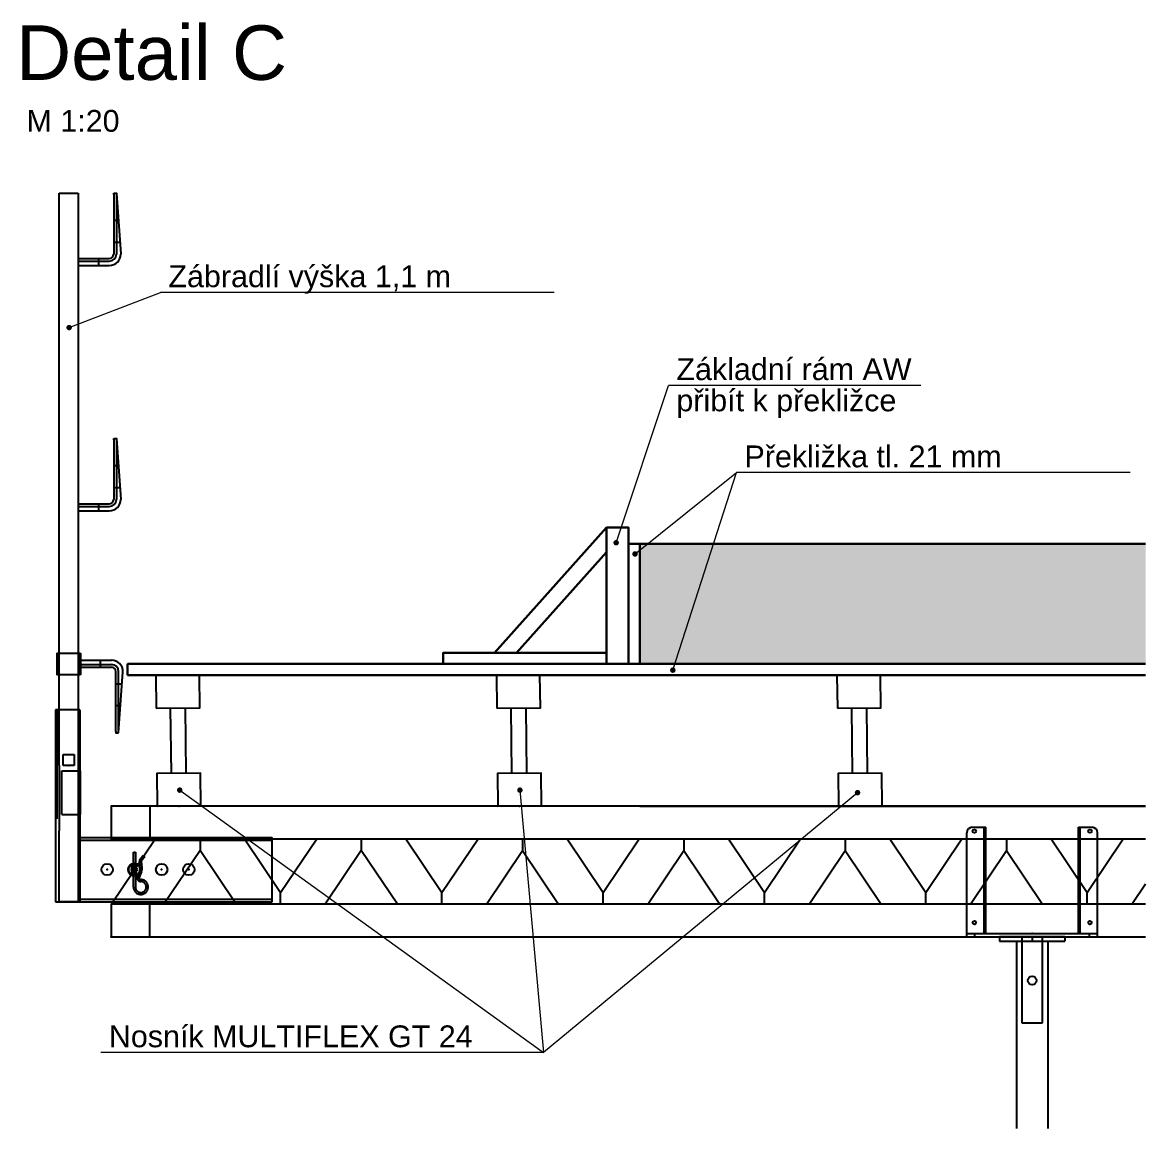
# Model space of a CAD drawing. Header units: millimetres. Extents: x 1924 to 471109, y -30014 to 109986.
# Drawn here: x 421629 to 423690, y 20873 to 22902 of the extents above; entities that cross this region are included whole.
import ezdxf
from ezdxf.enums import TextEntityAlignment as Align

# ---------------------------------------------------------------- set-up
doc = ezdxf.new("R2010")
doc.units = ezdxf.units.MM
doc.header["$LTSCALE"] = 100
doc.linetypes.add('102', pattern=[50.8, 31.75, -6.35, 6.35, -6.35])
doc.linetypes.add('104', pattern=[4, 2, -2])
for name, color, linetype, lineweight in [('Hatch', 7, 'Continuous', 15), ('texty', 255, 'Continuous', 15), ('Tlustá', 7, 'Continuous', 30)]:
    doc.layers.add(name, color=color, linetype=linetype, lineweight=lineweight)
for name, color, linetype in [('PERI_AXIS', 1, '102'), ('PERI_Blocktext', 22, 'Continuous'), ('PERI_MULTIFLEX_Accessories', 252, 'Continuous'), ('PERI_MULTIFLEX_GT24-Girder', 42, 'Continuous'), ('PERI_MULTIFLEX_Prop', 8, 'Continuous')]:
    doc.layers.add(name, color=color, linetype=linetype)
doc.layers.add('PERI_HELPLINE', color=140, linetype='Continuous', plot=False)
doc.layers.add('PERI_HIDDEN', color=30, linetype='104', plot=False)
doc.styles.add('PERI-Blocktxt', font='arial.ttf')
doc.styles.add('PERI-txt-arial', font='arial.ttf')
doc.styles.get("Standard").update_dxf_attribs({"font": 'arial.ttf'})

# ---------------------------------------------------------------- blocks, each defined once
blk = doc.blocks.new('116292c')
at = {"color": 0, "linetype": 'ByBlock'}
for p, q in [((-17.5, 206), (-17.5, 1050)), ((-17.5, 1050), (17.5, 1050)), ((17.5, 1050), (17.5, 206)), ((82.5, 1050), (87.5, 1050)), ((82.5, 1047.5), (82.5, 938)), ((87.5, 1050), (95.5, 938)), ((87.5, 1047.5), (87.5, 938)), ((17.5, 930), (74.5, 930)), ((17.5, 925), (74.5, 925)), ((17.5, 917), (74.5, 917)), ((82.5, 600), (87.5, 600)), ((87.5, 600), (95.5, 488)), ((82.5, 597.5), (82.5, 488)), ((87.5, 597.5), (87.5, 488)), ((17.5, 480), (74.5, 480)), ((17.5, 475), (74.5, 475)), ((17.5, 467), (74.5, 467)), ((-21.5, 206), (-21.5, 166)), ((-21.5, 206), (21.5, 206)), ((21.5, 206), (21.5, 166)), ((21.5, 193), (78.5, 193)), ((21.5, 166), (-21.5, 166)), ((-17.5, 0), (-17.5, 166)), ((17.5, 166), (17.5, 0)), ((21.5, 185), (78.5, 185)), ((21.5, 180), (78.5, 180)), ((86.5, 62.5), (86.5, 172)), ((91.5, 60), (99.5, 172)), ((91.5, 62.5), (91.5, 172)), ((86.5, 60), (91.5, 60)), ((-17.5, -250), (-17.5, -120)), ((17.5, -120), (17.5, -250)), ((17.5, -250), (-17.5, -250))]:
    blk.add_line(p, q, dxfattribs=at)
at = {"color": 0, "linetype": 'ByBlock', "flags": 128}
for points in [[(82.5, 1047.5), (82.5, 1047.6), (82.5, 1047.8), (82.5, 1047.9), (82.5, 1048), (82.5, 1048.2), (82.5, 1048.3), (82.5, 1048.4), (82.5, 1048.6), (82.5, 1048.7), (82.5, 1048.8), (82.5, 1048.9), (82.5, 1049), (82.5, 1049.1), (82.5, 1049.2), (82.5, 1049.3), (82.5, 1049.4), (82.5, 1049.5), (82.5, 1049.6), (82.5, 1049.7), (82.5, 1049.8), (82.5, 1049.8), (82.5, 1049.9), (82.5, 1049.9), (82.5, 1050)], [(87.5, 1050), (87.5, 1049.9), (87.5, 1049.9), (87.5, 1049.8), (87.5, 1049.8), (87.5, 1049.7), (87.5, 1049.6), (87.5, 1049.5), (87.5, 1049.4), (87.5, 1049.3), (87.5, 1049.2), (87.5, 1049.1), (87.5, 1049), (87.5, 1048.9), (87.5, 1048.8), (87.5, 1048.7), (87.5, 1048.6), (87.5, 1048.4), (87.5, 1048.3), (87.5, 1048.2), (87.5, 1048), (87.5, 1047.9), (87.5, 1047.8), (87.5, 1047.6), (87.5, 1047.5)], [(82.5, 597.5), (82.5, 597.6), (82.5, 597.8), (82.5, 597.9), (82.5, 598), (82.5, 598.2), (82.5, 598.3), (82.5, 598.4), (82.5, 598.6), (82.5, 598.7), (82.5, 598.8), (82.5, 598.9), (82.5, 599), (82.5, 599.1), (82.5, 599.2), (82.5, 599.3), (82.5, 599.4), (82.5, 599.5), (82.5, 599.6), (82.5, 599.7), (82.5, 599.8), (82.5, 599.8), (82.5, 599.9), (82.5, 599.9), (82.5, 600)], [(87.5, 600), (87.5, 599.9), (87.5, 599.9), (87.5, 599.8), (87.5, 599.8), (87.5, 599.7), (87.5, 599.6), (87.5, 599.5), (87.5, 599.4), (87.5, 599.3), (87.5, 599.2), (87.5, 599.1), (87.5, 599), (87.5, 598.9), (87.5, 598.8), (87.5, 598.7), (87.5, 598.6), (87.5, 598.4), (87.5, 598.3), (87.5, 598.2), (87.5, 598), (87.5, 597.9), (87.5, 597.8), (87.5, 597.6), (87.5, 597.5)], [(86.5, 62.5), (86.5, 62.4), (86.5, 62.2), (86.5, 62.1), (86.5, 62), (86.5, 61.8), (86.5, 61.7), (86.5, 61.6), (86.5, 61.4), (86.5, 61.3), (86.5, 61.2), (86.5, 61.1), (86.5, 61), (86.5, 60.9), (86.5, 60.8), (86.5, 60.7), (86.5, 60.6), (86.5, 60.5), (86.5, 60.4), (86.5, 60.3), (86.5, 60.2), (86.5, 60.2), (86.5, 60.1), (86.5, 60.1), (86.5, 60)], [(91.5, 60), (91.5, 60.1), (91.5, 60.1), (91.5, 60.2), (91.5, 60.2), (91.5, 60.3), (91.5, 60.4), (91.5, 60.5), (91.5, 60.6), (91.5, 60.7), (91.5, 60.8), (91.5, 60.9), (91.5, 61), (91.5, 61.1), (91.5, 61.2), (91.5, 61.3), (91.5, 61.4), (91.5, 61.6), (91.5, 61.7), (91.5, 61.8), (91.5, 62), (91.5, 62.1), (91.5, 62.2), (91.5, 62.4), (91.5, 62.5)]]:
    blk.add_lwpolyline(points, dxfattribs=at)
at = {"color": 0, "linetype": 'ByBlock'}
for centre, radius, start, end in [((74.5, 938), 21, 270, 0), ((74.5, 938), 8, 270, 0), ((74.5, 938), 13, 270, 0), ((74.5, 488), 21, 270, 0), ((74.5, 488), 8, 270, 0), ((74.5, 488), 13, 270, 0), ((78.5, 172), 21, 0, 90), ((78.5, 172), 13, 0, 90), ((78.5, 172), 8, 0, 90)]:
    blk.add_arc(centre, radius, start, end, dxfattribs=at)
at = {"layer": 'PERI_AXIS'}
for p, q in [((82.5, 1000), (91.1, 1000)), ((82.5, 960), (93.9, 960)), ((54.5, 930), (54.5, 917)), ((82.5, 550), (91.1, 550)), ((82.5, 510), (93.9, 510)), ((54.5, 480), (54.5, 467)), ((58.5, 180), (58.5, 193)), ((86.5, 150), (97.9, 150)), ((86.5, 110), (95.1, 110))]:
    blk.add_line(p, q, dxfattribs=at)
at = {"layer": 'PERI_HELPLINE'}
blk.add_point((0, 0), dxfattribs=at)
at = {"layer": 'PERI_HIDDEN'}
for p, q in [((-19, 206), (-19, 166)), ((-17.5, 166), (-17.5, 206)), ((17.5, 206), (17.5, 166)), ((19, 206), (19, 166)), ((-17.5, 0), (-17.5, -120)), ((-10, 20), (10, 20)), ((-10, 0), (-10, 20)), ((10, 0), (-10, 0)), ((10, 20), (10, 0)), ((17.5, 0), (17.5, -120)), ((-12.5, -90), (-12.5, -10)), ((-12.5, -10), (21.5, -10)), ((21.5, -90), (21.5, -10)), ((-12.5, -90), (21.5, -90))]:
    blk.add_line(p, q, dxfattribs=at)
at = {"color": 0, "linetype": 'ByBlock', "style": 'PERI-txt-arial'}
for tag, flags in [('ART', 3), ('Faktor', 9)]:
    blk.add_attdef(tag, (0, 0), '', height=1, dxfattribs=dict(at, flags=flags))
at = {"layer": 'PERI_Blocktext', "style": 'PERI-Blocktxt', "flags": 8}
blk.add_attdef('Blocktext', text='', height=80, rotation=90, dxfattribs=at).set_placement((-150, 500), align=Align.MIDDLE_CENTER)
blk = doc.blocks.new('027890v')
at = {"color": 0, "linetype": 'ByBlock'}
for p, q in [((-110, 195), (-85, 195)), ((-88, 0), (-88, 195)), ((-85, 0), (-85, 195)), ((85, 195), (110, 195)), ((85, 0), (85, 195)), ((88, 0), (88, 195)), ((-120, -6), (-120, 185)), ((120, -6), (120, 185)), ((-120, 0), (120, 0)), ((-120, -6), (120, -6))]:
    blk.add_line(p, q, dxfattribs=at).dxf.unprotected_set("ltscale", 0)
for centre in [(-106, 188), (106, 188), (-106, 20), (106, 20)]:
    blk.add_circle(centre, 3.25, dxfattribs=at).dxf.unprotected_set("ltscale", 0)
for centre, start, end in [((-110, 185), 90, 180), ((110, 185), 0, 90)]:
    blk.add_arc(centre, 10, start, end, dxfattribs=at).dxf.unprotected_set("ltscale", 0)
at = {"layer": 'PERI_HELPLINE'}
for p, q in [((-105, -6), (-105, 0)), ((105, -6), (105, 0))]:
    blk.add_line(p, q, dxfattribs=at)
for p in [(0, 0), (0, -6)]:
    blk.add_point(p, dxfattribs=at)
at = {"layer": 'PERI_HIDDEN'}
for p, q in [((-18.7, -6), (-18.7, -163.5)), ((18.7, -163.5), (18.7, -6)), ((-18.7, -163.5), (18.7, -163.5))]:
    blk.add_line(p, q, dxfattribs=at)
at = {"color": 0, "linetype": 'ByBlock', "style": 'PERI-Blocktxt'}
for tag, flags in [('ART', 3), ('FAKTOR', 9)]:
    blk.add_attdef(tag, (0, 0), '', height=1, dxfattribs=dict(at, flags=flags))
at = {"layer": 'PERI_Blocktext', "linetype": 'ByBlock', "style": 'PERI-Blocktxt', "flags": 8}
blk.add_attdef('Blocktext', text='', height=80, dxfattribs=at).set_placement((145, 89.5), align=Align.MIDDLE_LEFT)
blk = doc.blocks.new('075100C')
at = {"color": 0, "linetype": 'ByBlock'}
for p, q in [((-14, 180), (-14, 60)), ((14, 60), (14, 180))]:
    blk.add_line(p, q, dxfattribs=at)
for points in [[(-40, 180), (40, 180), (40, 240), (-40, 240)], [(-40, 0), (40, 0), (40, 60), (-40, 60)]]:
    blk.add_lwpolyline(points, close=True, dxfattribs=at)
at = {"layer": 'PERI_HELPLINE'}
for p in [(0, 240), (0, 0)]:
    blk.add_point(p, dxfattribs=at)
at = {"style": 'PERI-Blocktxt'}
for tag, height, flags in [('ART', 1, 3), ('FAKTOR', 1.5, 9)]:
    blk.add_attdef(tag, (0, 0), '', height=height, dxfattribs=dict(at, flags=flags))
at = {"layer": 'PERI_Blocktext', "style": 'PERI-Blocktxt', "flags": 8}
blk.add_attdef('Blocktext', text='', height=80, dxfattribs=at).set_placement((0, 120), align=Align.MIDDLE)
blk = doc.blocks.new('101290_101803c')
at = {"color": 0, "linetype": 'ByBlock', "lineweight": -3}
for p, q in [((0, 352), (-353, 352)), ((-353, 352), (-353, 347)), ((45, 352), (0, 352)), ((0, 347), (0, 352)), ((45, 0), (45, 352)), ((0, 347), (-353, 347)), ((-353, 347), (-353, 341)), ((-353, 341), (-353, 245)), ((0, 345.9), (0, 347)), ((0, 240.1), (0, 345.9)), ((-353, 245), (-353, 239)), ((0, 239), (-353, 239)), ((-353, 239), (-353, 234)), ((0, 234), (-353, 234)), ((0, 239), (0, 240.1)), ((0, 234), (0, 239)), ((0, 0), (0, 234)), ((0, 0), (45, 0))]:
    blk.add_line(p, q, dxfattribs=at).dxf.unprotected_set("ltscale", 0)
for centre in [(-200, 293), (-150, 293), (-100, 293), (-50, 293)]:
    blk.add_circle(centre, 10.5, dxfattribs=at).dxf.unprotected_set("ltscale", 0)
at = {"layer": 'PERI_HELPLINE'}
for p in [(-200, 293), (-150, 293), (-100, 293), (-50, 293)]:
    blk.add_point(p, dxfattribs=at)
at = {"layer": 'PERI_HIDDEN', "lineweight": -3}
for p, q in [((3, 0), (3, 352)), ((42, 0), (42, 352))]:
    blk.add_line(p, q, dxfattribs=at)
at = {"style": 'PERI-Blocktxt'}
for tag, p, height, flags in [('ART', (0, 2), 1, 3), ('FAKTOR', (0, 0), 1.5, 9)]:
    blk.add_attdef(tag, p, '', height=height, dxfattribs=dict(at, flags=flags))
at = {"layer": 'PERI_Blocktext', "style": 'PERI-Blocktxt', "flags": 8}
blk.add_attdef('Blocktext', text='', height=80, dxfattribs=at).set_placement((0, 0), align=Align.MIDDLE)
blk = doc.blocks.new('101290_018060v')
at = {"color": 0, "linetype": 'ByBlock'}
for p, q in [((-1.8, -32), (-1.8, 32)), ((1.8, 32), (1.8, -32)), ((-13.3, 3.3), (-8.8, 14.5)), ((-10.1, 1.8), (-5.6, 12.7)), ((-19, -23.3), (-13.6, -17.5)), ((-16.3, -25.7), (-10.9, -19.9)), ((-14.2, -3.4), (-12.8, -15.1)), ((-10.7, -2.7), (-9.3, -14.7)), ((-19, -23.3), (-16.3, -25.7)), ((1.8, -32), (-1.8, -32))]:
    blk.add_line(p, q, dxfattribs=at)
blk.add_lwpolyline([(-1.8, 32, 2.429021), (-11.7, 22)], format="xyb", dxfattribs=at)
for centre, radius, start, end in [((-11.8, 32), 13.6, 0, 270.9259), ((-11.8, 15.3), 6.7, 336.8099, 89.6417), ((-0.7, -1.8), 13.6, 157.9818, 186.5864), ((-11.8, 15.3), 3.12, 345.1556, 86.3556), ((-0.7, -1.8), 10, 159.1101, 185.4581), ((-15.7, -15.5), 2.9, 317.2902, 7.7158), ((-15.7, -15.5), 6.5, 317.6546, 6.8236)]:
    blk.add_arc(centre, radius, start, end, dxfattribs=at)
at = {"layer": 'PERI_HELPLINE'}
blk.add_point((0, 0), dxfattribs=at)
at = {"color": 0, "linetype": 'ByBlock', "style": 'PERI-Blocktxt'}
for tag, p, height, flags in [('ART', (0, 2), 1, 3), ('FAKTOR', (0, 0), 1.5, 9)]:
    blk.add_attdef(tag, p, '', height=height, dxfattribs=dict(at, flags=flags))
at = {"layer": 'PERI_Blocktext', "linetype": 'ByBlock', "style": 'PERI-Blocktxt', "flags": 8}
blk.add_attdef('Blocktext', text='', height=80, dxfattribs=at).set_placement((0, 0), align=Align.MIDDLE)
blk = doc.blocks.new('101290_105400c')
at = {"color": 0, "linetype": 'ByBlock', "lineweight": -3}
for radius in [11.5, 10.3]:
    blk.add_circle((0, 0), radius, dxfattribs=at).dxf.unprotected_set("ltscale", 0)
at = {"color": 0, "linetype": 'ByBlock'}
blk.add_circle((0, 0), 5, dxfattribs=at)
at = {"layer": 'PERI_HELPLINE'}
blk.add_line((0, -10.2), (0, 10.3), dxfattribs=at)
blk.add_point((0, 0), dxfattribs=at)
at = {"layer": 'PERI_HIDDEN', "lineweight": -3}
for p, q in [((-4, 9.4), (-4, -9.4)), ((4, 9.4), (4, -9.4))]:
    blk.add_line(p, q, dxfattribs=at)
at = {"style": 'PERI-Blocktxt'}
for tag, p, height, flags in [('ART', (0, 2), 1, 3), ('FAKTOR', (0, 0), 1.5, 9)]:
    blk.add_attdef(tag, p, '', height=height, dxfattribs=dict(at, flags=flags))
at = {"layer": 'PERI_Blocktext', "style": 'PERI-Blocktxt', "flags": 8}
blk.add_attdef('Blocktext', text='', height=80, dxfattribs=at).set_placement((0, 0), align=Align.MIDDLE)
blk = doc.blocks.new('101290C')
at = {"color": 0, "linetype": 'ByBlock'}
for name, p in [('101290_101803c', (100, -293)), ('101290_105400c', (0, 0))]:
    blk.add_blockref(name, p, dxfattribs=at)
at = {"layer": 'PERI_HIDDEN'}
blk.add_blockref('101290_018060v', (0, 0), dxfattribs=at)
at = {"color": 0, "linetype": 'ByBlock', "style": 'PERI-Blocktxt'}
for tag, p, height, flags in [('ART', (0, 2), 1, 3), ('FAKTOR', (0, 0), 1.5, 9)]:
    blk.add_attdef(tag, p, '', height=height, dxfattribs=dict(at, flags=flags))
at = {"layer": 'PERI_Blocktext', "linetype": 'ByBlock', "style": 'PERI-Blocktxt', "flags": 8}
blk.add_attdef('Blocktext', text='', height=80, dxfattribs=at).set_placement((0, 0), align=Align.MIDDLE)

msp = doc.modelspace()

# ---------------------------------------------------------------- hatches: boundary and pattern name
at = {"layer": 'Hatch', "true_color": 0x939598}
h = msp.add_hatch(color=252, dxfattribs=at)
h.dxf.hatch_style = 1
h.paths.add_polyline_path([(423689.861, 21945.309), (422761.833, 21945.309), (422761.833, 21725.309), (423689.861, 21725.309)])

# ---------------------------------------------------------------- linework, layer by layer
at = {"color": 0, "linetype": 'ByBlock'}
for p, q in [((421862.833, 21464.309), (421862.833, 21404.309)), ((421872.959, 21404.309), (421792.322, 21284.309)), ((421954.833, 21404.309), (421954.833, 21382.715)), ((422250.833, 21404.309), (422250.833, 21382.715)), ((422546.833, 21404.309), (422546.833, 21382.715)), ((422842.833, 21404.309), (422842.833, 21382.715)), ((423138.833, 21404.309), (423138.833, 21382.715)), ((423434.833, 21404.309), (423434.833, 21382.715)), ((422102.833, 21284.309), (422102.833, 21305.903)), ((422398.833, 21284.309), (422398.833, 21305.903)), ((422694.833, 21284.309), (422694.833, 21305.903)), ((422990.833, 21284.309), (422990.833, 21305.903)), ((423286.833, 21284.309), (423286.833, 21305.903)), ((423582.833, 21284.309), (423582.833, 21305.903)), ((421862.833, 21224.309), (421862.833, 21284.309)), ((423541.833, 21224.309), (423421.833, 21224.309)), ((423421.833, 21224.309), (423421.833, 21216.309)), ((423421.833, 21216.309), (423541.833, 21216.309)), ((423452.833, 21216.309), (423452.833, 20872.792)), ((423510.833, 21216.309), (423510.833, 20872.792)), ((423541.833, 21224.309), (423541.833, 21216.309))]:
    msp.add_line(p, q, dxfattribs=at)
for points in [[(423689.861, 21464.309), (421791.833, 21464.309), (421791.833, 21404.309), (423689.861, 21404.309)], [(422036.706, 21404.309), (422102.833, 21305.903), (422168.959, 21404.309)], [(422332.706, 21404.309), (422398.833, 21305.903), (422464.959, 21404.309)], [(422628.706, 21404.309), (422694.833, 21305.903), (422760.959, 21404.309)], [(422924.706, 21404.309), (422990.833, 21305.903), (423056.959, 21404.309)], [(423220.706, 21404.309), (423286.833, 21305.903), (423352.959, 21404.309)], [(423516.706, 21404.309), (423582.833, 21305.903), (423648.959, 21404.309)], [(422020.959, 21284.309), (421954.833, 21382.715), (421888.706, 21284.309)], [(422316.959, 21284.309), (422250.833, 21382.715), (422184.706, 21284.309)], [(422480.706, 21284.309), (422546.833, 21382.715), (422612.959, 21284.309)], [(422776.706, 21284.309), (422842.833, 21382.715), (422908.959, 21284.309)], [(423072.706, 21284.309), (423138.833, 21382.715), (423204.959, 21284.309)], [(423368.706, 21284.309), (423434.833, 21382.715), (423500.959, 21284.309)], [(423664.706, 21284.309), (423689.861, 21321.743)], [(423689.861, 21284.309), (421791.833, 21284.309), (421791.833, 21224.309), (423689.861, 21224.309)]]:
    msp.add_lwpolyline(points, dxfattribs=at)
msp.add_circle((423481.833, 21144.309), 8, dxfattribs=at)
at = {"layer": 'PERI_HELPLINE'}
msp.add_line((423481.833, 21224.309), (423481.833, 21216.309), dxfattribs=at)
for p in [(421791.833, 21224.309), (423481.833, 21224.309)]:
    msp.add_point(p, dxfattribs=at)
at = {"layer": 'texty'}
for p, q in [((421714.669, 22342.011), (421882.282, 22406.385)), ((422604.439, 22406.385), (421882.282, 22406.385)), ((422718.461, 21947.342), (422814.42, 22235.996)), ((423277.594, 22235.996), (422814.42, 22235.996)), ((422753.11, 21926.787), (422939.4, 22076.028)), ((422822.455, 21713.567), (422939.4, 22076.028)), ((423661.557, 22076.028), (422939.4, 22076.028)), ((421917.609, 21493.535), (422585.015, 21012.233)), ((422541.851, 21493.535), (422585.015, 21012.233)), ((423161.399, 21488.845), (422585.015, 21012.233)), ((422585.015, 21012.233), (421773.037, 21012.233))]:
    msp.add_line(p, q, dxfattribs=at)
at = {"layer": 'texty', "const_width": 5}
for points in [[(421712.169, 22342.011, 1), (421717.169, 22342.011, 1)], [(422715.961, 21947.342, 1), (422720.961, 21947.342, 1)], [(422750.61, 21926.787, 1), (422755.61, 21926.787, 1)], [(422819.955, 21713.567, 1), (422824.955, 21713.567, 1)], [(421915.109, 21493.535, 1), (421920.109, 21493.535, 1)], [(422539.351, 21493.535, 1), (422544.351, 21493.535, 1)], [(423158.899, 21488.845, 1), (423163.899, 21488.845, 1)]]:
    msp.add_lwpolyline(points, format="xyb", close=True, dxfattribs=at)
at = {"layer": 'Tlustá'}
for p, q in [((422700.833, 21975.309), (422495.223, 21745.309)), ((422700.833, 21930.145), (422535.598, 21745.309)), ((422761.833, 21945.309), (422740.833, 21945.309)), ((422761.833, 21725.309), (422761.833, 21945.309)), ((422761.833, 21945.309), (423689.861, 21945.309)), ((423689.861, 21725.309), (421821.833, 21725.309)), ((421821.833, 21704.309), (421821.833, 21725.309)), ((423689.861, 21704.309), (421821.833, 21704.309)), ((422538.719, 21704.309), (422538.664, 21704.248)), ((422761.833, 21464.309), (423689.861, 21464.309))]:
    msp.add_line(p, q, dxfattribs=at)
for points in [[(422700.833, 21975.309), (422740.833, 21975.309), (422740.833, 21725.309), (422700.833, 21725.309)], [(422700.833, 21725.309), (422400.833, 21725.309), (422400.833, 21745.309), (422700.833, 21745.309)]]:
    msp.add_lwpolyline(points, close=True, dxfattribs=at)

# ---------------------------------------------------------------- block references
at = {"layer": 'PERI_MULTIFLEX_Accessories', "rotation": 180}
msp.add_blockref('101290C', (421834.405, 21347.809), dxfattribs=at)
at = {"layer": 'PERI_MULTIFLEX_Accessories'}
msp.add_blockref('027890v', (423481.833, 21230.309), dxfattribs=at)
at = {"layer": 'PERI_MULTIFLEX_GT24-Girder', "rotation": 0.6410567375116036}
for p in [(421916.349, 21464.263), (422541.349, 21464.263), (423166.349, 21464.263)]:
    msp.add_blockref('075100C', p, dxfattribs=at)
at = {"layer": 'PERI_MULTIFLEX_Prop'}
msp.add_blockref('116292c', (421713.905, 21538.809), dxfattribs=at)

# ---------------------------------------------------------------- texts
at = {"color": 0, "linetype": 'ByBlock', "style": 'PERI-Blocktxt'}
for tag, s, height, flags in [('ART', '075450', 1, 3), ('FAKTOR', '1', 1.5, 9)]:
    msp.add_attdef(tag, (421791.833, 21224.309), s, height=height, dxfattribs=dict(at, flags=flags))
at = {"layer": 'texty'}
for s, height, p in [('Detail C', 100, (421617.577, 22796.345)), ('M 1:20', 40, (421636.429, 22701.162)), ('Zábradlí výška 1,1 m', 40, (421896.836, 22416.075)), ('Základní rám AW', 40, (422828.974, 22245.686)), ('přibít k překližce', 40, (422828.974, 22188.425)), ('Překližka tl. 21 mm', 40, (422953.954, 22085.718)), ('Nosník MULTIFLEX GT 24', 40, (421787.591, 21021.922))]:
    msp.add_text(s, height=height, dxfattribs=at).set_placement(p)

doc.saveas('drawing.dxf')
